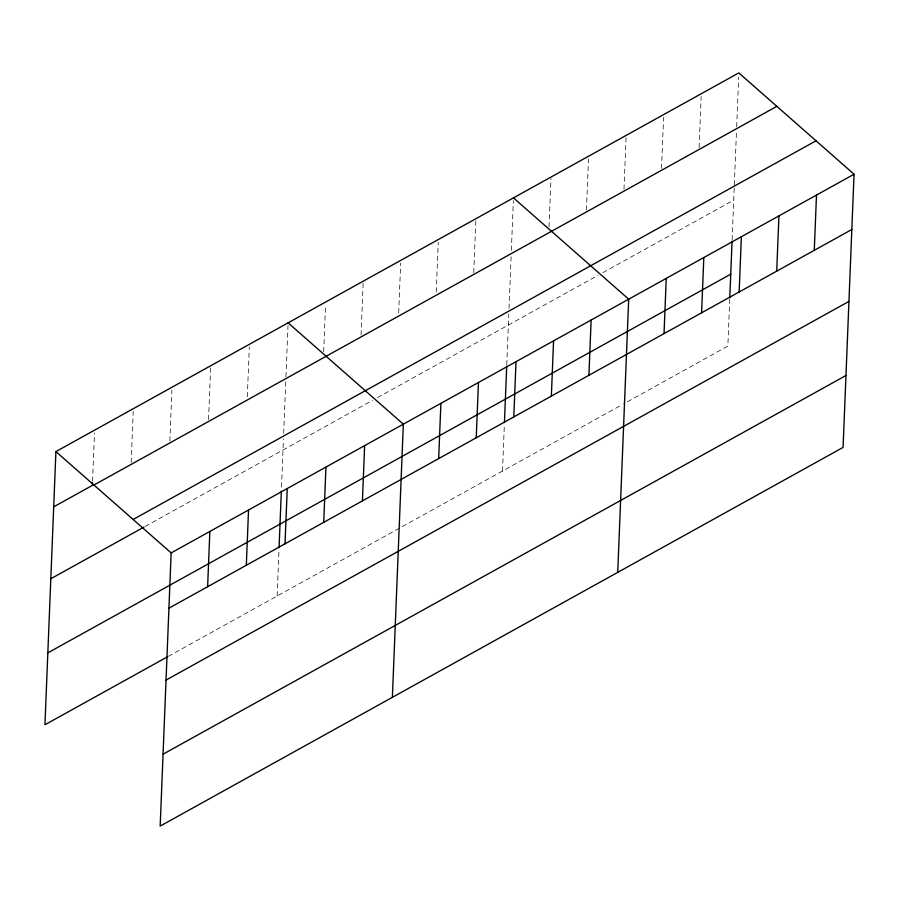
<?xml version="1.0" encoding="UTF-8"?>
<svg xmlns="http://www.w3.org/2000/svg" width="899" height="899" viewBox="0 0 899 899"><rect width="100%" height="100%" fill="white"/><g stroke="black" fill="none" stroke-linecap="round" stroke-linejoin="round"><path stroke-width="0.67" stroke-dasharray="4.5 3.37" d="M92.563 481.246L94.507 432.891M131.153 462.547L133.209 411.439M169.855 441.094L171.9 389.975M208.546 419.631L210.658 367.14M247.304 396.796L249.304 347.059M277.139 596.015L279.027 548.986M281.511 487.056L283.443 438.948M283.668 433.408L285.781 380.861M285.949 376.715L287.995 325.607M323.674 351.745L325.562 304.772M361.061 335.057L363.174 282.567M398.684 312.852L400.673 263.115M436.24 292.029L438.24 242.292M473.739 272.577L475.852 220.086M502.496 471.042L504.328 425.407M506.755 364.837L508.8 313.976M509.025 308.447L511.138 255.9M511.362 250.372L513.351 200.634M549.031 226.784L550.975 178.429M586.418 210.096L588.474 158.988M623.985 189.273L626.086 136.772M661.54 168.439L663.597 117.331M699.096 147.616L701.153 96.496M729.741 299.064L727.853 346.081L623.659 403.865M732.123 239.864L734.269 186.25M734.326 184.868L736.495 130.939M736.663 126.781L738.652 77.056M145.144 526.454L372.658 400.291M377.501 397.605L598.015 275.33M602.858 272.644L733.719 200.084M168.304 656.36L622.445 404.539"/><path stroke-width="1.35" d="M55.918 451.59L171.147 552.919L160.179 826.091L843.082 447.41L854.05 174.237L738.821 72.909L55.918 451.59L44.95 724.763L167.09 657.034M92.507 482.628L92.395 485.393L53.704 506.845M207.624 586.721L209.849 531.455M246.326 565.257L248.54 510.003M279.083 547.603L281.342 491.169M285.017 543.794L287.242 488.539M323.719 522.341L325.944 467.087M362.421 500.878L364.634 445.623M392.369 697.343L403.336 424.171L288.107 322.842M438.678 458.591L440.892 403.336M476.234 437.768L478.459 382.513M504.44 422.642L506.71 366.208M513.79 416.945L516.015 361.69M551.357 396.111L553.57 340.856M588.912 375.288L591.137 320.033M617.725 572.371L628.693 299.198L513.464 197.87M664.035 333.63L666.249 278.375M701.591 312.807L703.816 257.552M729.797 297.681L732.067 241.247M739.147 291.973L741.372 236.718M776.714 271.15L778.927 215.895M814.269 250.327L816.494 195.072M93.945 485.033L776.848 106.352M133.119 519.476L816.022 140.806M50.816 578.754L143.93 527.129M171.147 552.919L854.05 174.237M47.838 652.854L730.741 274.173M168.933 608.174L851.836 229.492M166.045 680.082L848.937 301.412M163.067 754.182L845.97 375.501"/></g></svg>
